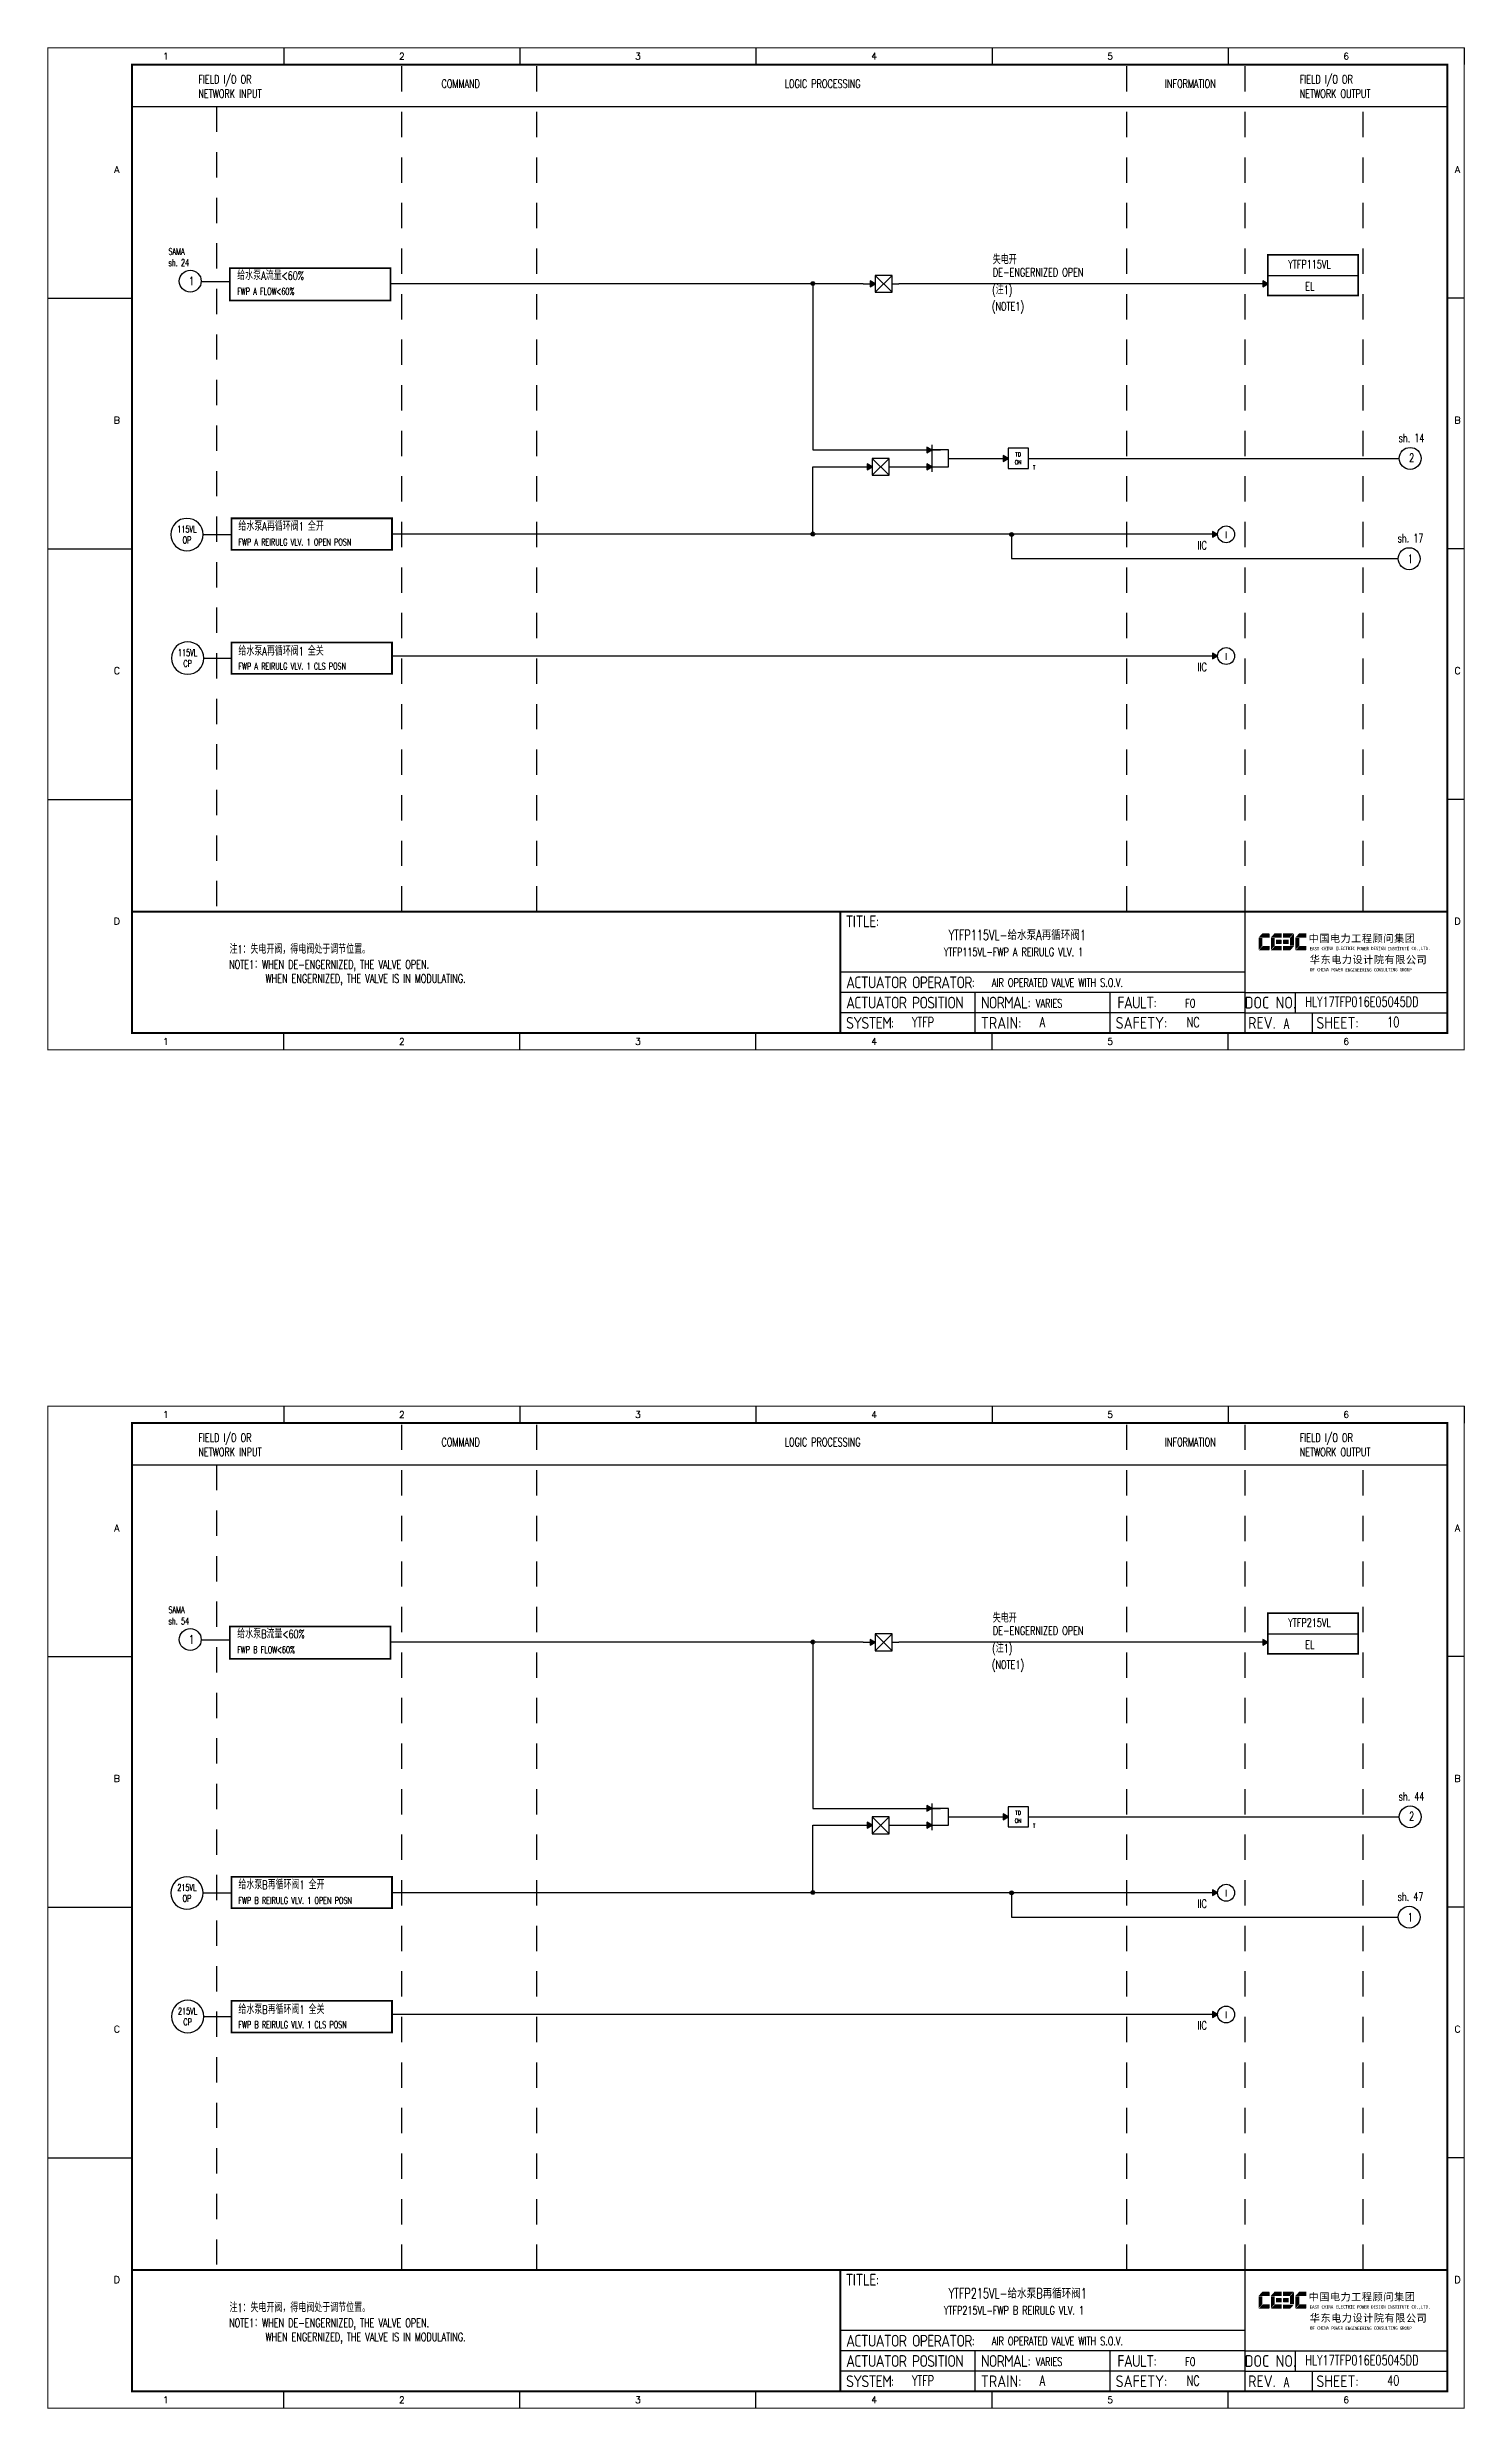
# Model space of a CAD drawing. Header units: millimetres. Extents: x 38833 to 52469, y 29493 to 32647.
# Drawn here: x 41598 to 42018, y 30242 to 30942 of the extents above; entities that cross this region are included whole.
import ezdxf
from ezdxf.enums import TextEntityAlignment as Align

# ---------------------------------------------------------------- set-up
doc = ezdxf.new("R2010")
doc.units = ezdxf.units.MM
doc.linetypes.add('DASHED', pattern=[0.75, 0.5, -0.25])
doc.linetypes.add('JIS_02_0.7', pattern=[1.35, 0.75, -0.6])
for name, color, linetype in [('BLOCK', 7, 'Continuous'), ('BORDER', 1, 'Continuous'), ('INSTRUMENT', 4, 'Continuous'), ('MLINE', 6, 'Continuous'), ('TITLE', 1, 'Continuous'), ('TK', 7, 'Continuous'), ('图框_外框线', 7, 'Continuous'), ('图框_标题栏文字', 6, 'Continuous')]:
    doc.layers.add(name, color=color, linetype=linetype)
doc.styles.add('DANIEL', font='COMPLEX', dxfattribs={"width": 0.7, "bigfont": 'GVFS'})
doc.styles.add('ecepdi', font='simhei.ttf', dxfattribs={"width": 0.9})
doc.styles.get("Standard").update_dxf_attribs({"font": 'romans.shx', "width": 0.7, "bigfont": 'hztxta.shx'})
doc.styles.add('工程字', font='gbenor.shx', dxfattribs={"bigfont": 'gbcbig.shx'})

# ---------------------------------------------------------------- blocks, each defined once
blk = doc.blocks.new('INS00')
at = {"layer": 'INSTRUMENT', "color": 0}
blk.add_lwpolyline([(6, 0, 1), (-6, 0, 1)], format="xyb", close=True, dxfattribs=at)
at = {"layer": 'INSTRUMENT', "flags": 1}
for tag, p in [('INSNAM', (0, 9)), ('INSDGN', (0, -9)), ('INSSUP', (0, -15)), ('INSTYP', (0, -12)), ('INSMAN', (0, -18)), ('INSREM', (0, -21))]:
    blk.add_attdef(tag, text='', height=3, dxfattribs=at).set_placement(p, align=Align.TOP_CENTER)
at = {"layer": 'INSTRUMENT', "width": 0.7}
for tag, p in [('INSIDE', (0, 2)), ('INSSYS', (0, -2))]:
    blk.add_attdef(tag, text='', height=2.5, dxfattribs=at).set_placement(p, align=Align.MIDDLE)
for tag, p in [('INSHH', (6, 3.5)), ('INSL', (6, -3)), ('INSLL', (6, -6))]:
    blk.add_attdef(tag, p, '', height=2.5, dxfattribs=at)
at = {"layer": 'INSTRUMENT', "linetype": 'DASHED', "width": 0.7}
blk.add_attdef('INSH', (6, 0.5), '', height=2.5, dxfattribs=at)
blk = doc.blocks.new('TD ON')
at = {"layer": 'BORDER'}
blk.add_hatch(color=256, dxfattribs=at).paths.add_polyline_path([(2178.99, 3763.24), (2177.49, 3764.11), (2177.49, 3762.37)])
for p, q in [((2176.99, 3763.24), (2178.99, 3763.24)), ((2184.99, 3763.24), (2186.99, 3763.24))]:
    blk.add_line(p, q, dxfattribs=at)
for points in [[(2184.99, 3766.24), (2178.99, 3766.24), (2178.99, 3760.24), (2184.99, 3760.24)], [(2178.99, 3763.24), (2177.49, 3764.11), (2177.49, 3762.37)]]:
    blk.add_lwpolyline(points, close=True, dxfattribs=at)
at = {"layer": 'BORDER', "style": 'DANIEL', "width": 0.8}
for s, p in [('ON', (2181.94, 3762.09)), ('TD', (2181.94, 3764.43))]:
    blk.add_text(s, height=1.2, dxfattribs=at).set_placement(p, align=Align.MIDDLE)
blk = doc.blocks.new('A$C1E0003F3')
h = blk.add_hatch(color=152)
edge = h.paths.add_edge_path()
edge.add_ellipse((5.15, 4.41), major_axis=(0, 0.211), ratio=0.769231, start_angle=-90, end_angle=0)
edge.add_line((5.15, 4.62), (3.22, 4.62))
edge.add_line((3.22, 4.62), (2.09, 3.35))
edge.add_line((2.09, 3.35), (5.32, 3.35))
edge.add_line((5.32, 3.35), (5.32, 4.41))
h.paths.add_polyline_path([(3.22, 3.23), (2.09, 3.23), (2.09, -0.36), (3.22, 0.91)])
edge = h.paths.add_edge_path()
edge.add_line((5.32, 0.81), (3.27, 0.81))
edge.add_line((3.27, 0.81), (2.13, -0.46))
edge.add_line((2.13, -0.46), (5.15, -0.46))
edge.add_ellipse((5.15, -0.25), major_axis=(0, 0.211), ratio=0.769231, start_angle=180, end_angle=270)
edge.add_line((5.32, -0.25), (5.32, 0.81))
h = blk.add_hatch(color=152)
edge = h.paths.add_edge_path()
edge.add_ellipse((8.78, 4.41), major_axis=(0, 0.211), ratio=0.769231, start_angle=-90, end_angle=0)
edge.add_line((8.78, 4.62), (6.84, 4.62))
edge.add_line((6.84, 4.62), (5.71, 3.35))
edge.add_line((5.71, 3.35), (8.94, 3.35))
edge.add_line((8.94, 3.35), (8.94, 4.41))
h.paths.add_polyline_path([(6.84, 3.23), (5.71, 3.23), (5.71, -0.36), (6.84, 0.91)])
edge = h.paths.add_edge_path()
edge.add_ellipse((8.78, 2.49), major_axis=(0, 0.211), ratio=0.769231, start_angle=-90, end_angle=0)
edge.add_line((8.78, 2.7), (7.22, 2.7))
edge.add_line((7.22, 2.7), (7.22, 1.44))
edge.add_line((7.22, 1.44), (8.78, 1.44))
edge.add_ellipse((8.78, 1.65), major_axis=(0, 0.211), ratio=0.769231, start_angle=180, end_angle=270)
edge.add_line((8.94, 1.65), (8.94, 2.49))
edge = h.paths.add_edge_path()
edge.add_line((8.94, 0.81), (6.89, 0.81))
edge.add_line((6.89, 0.81), (5.75, -0.46))
edge.add_line((5.75, -0.46), (8.78, -0.46))
edge.add_ellipse((8.78, -0.25), major_axis=(0, 0.211), ratio=0.769231, start_angle=180, end_angle=270)
edge.add_line((8.94, -0.25), (8.94, 0.81))
h = blk.add_hatch(color=1)
edge = h.paths.add_edge_path()
edge.add_line((12.48, 4.62), (9.46, 4.62))
edge.add_ellipse((9.46, 4.41), major_axis=(0, 0.211), ratio=0.769231, start_angle=0, end_angle=90)
edge.add_line((9.3, 4.41), (9.3, 3.35))
edge.add_line((9.3, 3.35), (11.35, 3.35))
edge.add_line((11.35, 3.35), (12.48, 4.62))
h.paths.add_polyline_path([(12.57, 4.56), (11.38, 3.23), (11.38, 0.93), (12.57, 0.93)])
edge = h.paths.add_edge_path()
edge.add_line((11.03, 2.7), (9.46, 2.7))
edge.add_ellipse((9.46, 2.49), major_axis=(0, 0.211), ratio=0.769231, start_angle=0, end_angle=90)
edge.add_line((9.3, 2.49), (9.3, 1.65))
edge.add_ellipse((9.46, 1.65), major_axis=(0, 0.211), ratio=0.769231, start_angle=90, end_angle=180)
edge.add_line((9.46, 1.44), (11.03, 1.44))
edge.add_line((11.03, 1.44), (11.03, 2.7))
h = blk.add_hatch(color=1)
edge = h.paths.add_edge_path()
edge.add_line((12.58, 0.79), (9.3, 0.79))
edge.add_line((9.3, 0.79), (9.3, -0.27))
edge.add_ellipse((9.46, -0.27), major_axis=(0, 0.211), ratio=0.769231, start_angle=90, end_angle=180)
edge.add_line((9.46, -0.48), (11.43, -0.48))
edge.add_line((11.43, -0.48), (12.58, 0.79))
h = blk.add_hatch(color=152)
edge = h.paths.add_edge_path()
edge.add_ellipse((16.11, 4.41), major_axis=(0, 0.211), ratio=0.769231, start_angle=-90, end_angle=0)
edge.add_line((16.11, 4.62), (14.14, 4.62))
edge.add_line((14.14, 4.62), (13, 3.35))
edge.add_line((13, 3.35), (16.27, 3.35))
edge.add_line((16.27, 3.35), (16.27, 4.41))
h.paths.add_polyline_path([(14.14, 3.23), (13, 3.23), (13, -0.36), (14.14, 0.91)])
edge = h.paths.add_edge_path()
edge.add_line((16.27, 0.81), (14.18, 0.81))
edge.add_line((14.18, 0.81), (13.04, -0.46))
edge.add_line((13.04, -0.46), (16.03, -0.46))
edge.add_ellipse((16.03, -0.15), major_axis=(0, 0.316), ratio=0.769231, start_angle=180, end_angle=270)
edge.add_line((16.27, -0.15), (16.27, 0.81))
at = {"layer": 'TITLE', "color": 7, "style": 'ecepdi'}
for s, p in [('中', (16.92, 1.94)), ('国', (20.09, 2)), ('电', (23.25, 1.99)), ('力', (26.39, 1.96)), ('工', (29.53, 1.95)), ('程', (32.71, 1.98)), ('顾', (35.9, 1.98)), ('问', (39.09, 1.94)), ('集', (42.26, 1.98)), ('团', (45.42, 2.01)), ('华', (17.24, -4.31)), ('东', (20.45, -4.29)), ('电', (23.62, -4.35)), ('力', (26.75, -4.32)), ('设', (29.92, -4.3)), ('计', (33.05, -4.31)), ('院', (36.26, -4.29)), ('有', (39.41, -4.29)), ('限', (42.57, -4.32)), ('公', (45.78, -4.38)), ('司', (48.91, -4.35))]:
    blk.add_text(s, height=2.2, dxfattribs=at).set_placement(p)
at = {"layer": 'TITLE', "color": 7, "style": 'ecepdi', "width": 0.975}
for s, p in [('E', (17.58, 0.02)), ('A', (18.29, 0.03)), ('S', (19, 0.03)), ('T', (19.7, 0.03)), ('C', (21.1, 0.09)), ('H', (21.77, 0.09)), ('I', (22.46, 0.09)), ('N', (23.17, 0.1)), ('A', (23.86, 0.1)), ('E', (25.35, 0.09)), ('L', (26.05, 0.11)), ('E', (26.76, 0.1)), ('C', (27.46, 0.12)), ('T', (28.18, 0.11)), ('R', (28.87, 0.1)), ('I', (29.57, 0.11)), ('C', (30.28, 0.1)), ('P', (31.64, 0.09)), ('O', (32.32, 0.08)), ('W', (33.03, 0.08)), ('E', (33.72, 0.08)), ('R', (34.42, 0.09)), ('D', (35.81, 0.1)), ('E', (36.52, 0.1)), ('S', (37.2, 0.1)), ('I', (37.91, 0.09)), ('G', (38.68, 0.11)), ('N', (39.38, 0.09)), ('I', (40.72, 0.07)), ('N', (41.43, 0.08)), ('S', (42.14, 0.08)), ('T', (42.83, 0.08)), ('I', (43.52, 0.09)), ('T', (44.22, 0.07)), ('U', (44.93, 0.07)), ('T', (45.63, 0.08)), ('E', (46.34, 0.09)), ('C', (47.76, 0.11)), ('O', (48.48, 0.1)), ('L', (50.56, 0.1)), ('T', (51.27, 0.1)), ('D', (51.96, 0.1)), ('O', (17.67, -6.18)), ('OF', (18.01, -6.2)), ('F', (18.37, -6.2)), ('C', (19.8, -6.19)), ('H', (20.47, -6.19)), ('I', (21.15, -6.19)), ('N', (21.87, -6.18)), ('A', (22.56, -6.18)), ('P', (23.98, -6.2)), ('O', (24.66, -6.21)), ('W', (25.36, -6.21)), ('E', (26.06, -6.21)), ('R', (26.75, -6.2)), ('E', (28.19, -6.24)), ('N', (28.91, -6.27)), ('G', (29.62, -6.26)), ('I', (30.32, -6.27)), ('N', (31.02, -6.27)), ('E', (31.7, -6.28)), ('E', (32.41, -6.27)), ('R', (33.1, -6.24)), ('I', (33.81, -6.24)), ('N', (34.51, -6.26)), ('G', (35.2, -6.24)), ('C', (36.61, -6.19)), ('O', (37.3, -6.21)), ('N', (38, -6.2)), ('S', (38.71, -6.21)), ('U', (39.41, -6.18)), ('L', (40.11, -6.18)), ('T', (40.81, -6.19)), ('I', (41.51, -6.21)), ('N', (42.2, -6.21)), ('G', (42.91, -6.17)), ('G', (44.29, -6.2)), ('R', (45, -6.21)), ('O', (45.69, -6.22)), ('U', (46.39, -6.2)), ('P', (47.1, -6.23)), ('.', (49.23, 0.1)), (',', (49.87, 0.1)), ('.', (52.72, 0.11))]:
    blk.add_text(s, height=1, dxfattribs=at).set_placement(p, align=Align.MIDDLE_CENTER)
blk = doc.blocks.new('A$C613255F0')
for p, q in [((70, 297), (70, 292)), ((140, 297), (140, 292)), ((210, 297), (210, 292)), ((280, 297), (280, 292)), ((350, 297), (350, 292)), ((420, 297), (420, 292)), ((0, 222.75), (25, 222.75)), ((420, 222.75), (415, 222.75)), ((0, 148.5), (25, 148.5)), ((420, 148.5), (415, 148.5)), ((0, 74.25), (25, 74.25)), ((420, 74.25), (415, 74.25)), ((70, 0), (70, 5)), ((140, 0), (140, 5)), ((210, 0), (210, 5)), ((280, 0), (280, 5)), ((350, 0), (350, 5))]:
    blk.add_line(p, q)
at = {"layer": 'MLINE', "linetype": 'JIS_02_0.7', "ltscale": 10}
for p, q in [((105, 41), (105, 292)), ((145, 41), (145, 292)), ((320, 41), (320, 292)), ((355, 41), (355, 292)), ((50, 279.56), (50, 41)), ((390, 41), (390, 279.56))]:
    blk.add_line(p, q, dxfattribs=at)
at = {"layer": 'MLINE'}
blk.add_line((25, 279.56), (415, 279.56), dxfattribs=at)
at = {"layer": '图框_外框线'}
for p, q in [((355, 5), (355, 41)), ((355, 23), (235, 23)), ((355, 17), (235, 17)), ((275, 11), (275, 17)), ((315, 11), (315, 17)), ((355, 17), (415, 17)), ((370, 11), (370, 17)), ((355, 11), (235, 11)), ((355, 11), (235, 11)), ((275, 5), (275, 11)), ((315, 5), (315, 11)), ((355, 11), (415, 11)), ((375, 5), (375, 11))]:
    blk.add_line(p, q, dxfattribs=at)
for points, const_width in [([(0, 0), (420, 0), (420, 297), (0, 297)], 0.3), ([(25, 5), (415, 5), (415, 292), (25, 292)], 0.6)]:
    blk.add_lwpolyline(points, close=True, dxfattribs=dict(at, const_width=const_width))
at = {"layer": '图框_外框线', "const_width": 0.6}
blk.add_lwpolyline([(235, 41), (25, 41)], dxfattribs=at)
at = {"layer": '图框_外框线'}
blk.add_lwpolyline([(415, 41, 0.6, 0.6, 0), (235, 41, 0.6, 0.6, 0), (235, 5, 0, 0, 0)], format="xyseb", dxfattribs=at)
blk.add_blockref('A$C1E0003F3', (356.94, 29.95))
at = {"layer": 'MLINE', "char_height": 2.5, "width": 31.8959, "attachment_point": 1}
for s, insert in [('FIELD I/O OR', (44.67, 288.89)), ('COMMAND', (116.74, 287.58)), ('LOGIC PROCESSING', (218.52, 287.58)), ('INFORMATION', (331.25, 287.58)), ('FIELD I/O OR', (371.22, 288.89)), ('NETWORK INPUT', (44.67, 284.64)), ('NETWORK OUTPUT', (371.22, 284.64))]:
    blk.add_mtext(s, dxfattribs=dict(at, insert=insert))
at = {"layer": 'TK', "color": 3}
for s, p in [('1', (35, 294.5)), ('2', (105, 294.5)), ('3', (175, 294.5)), ('4', (245, 294.5)), ('5', (315, 294.5)), ('6', (385, 294.5)), ('1', (35, 2.5)), ('2', (105, 2.5)), ('3', (175, 2.5)), ('4', (245, 2.5)), ('5', (315, 2.5)), ('6', (385, 2.5))]:
    blk.add_text(s, height=2, dxfattribs=at).set_placement(p, align=Align.MIDDLE)
for s, p in [('A', (20.5, 259.88)), ('A', (418, 259.88)), ('B', (20.5, 185.62)), ('B', (418, 185.62)), ('C', (20.5, 111.38)), ('C', (418, 111.38)), ('D', (20.5, 37.12)), ('D', (418, 37.12))]:
    blk.add_text(s, height=2, dxfattribs=at).set_placement(p, align=Align.CENTER)
at = {"layer": '图框_标题栏文字', "char_height": 3.5, "style": '工程字'}
for s, insert, width, attachment_point in [('{\\T0.9; TITLE:}', (234.86, 38.09), 14.2249, 4), ('{\\T0.9; ACTUATOR OPERATOR:}', (235, 20), 40, 4), ('{\\T0.9; ACTUATOR POSITION}', (235, 14), 45, 4), ('{\\T0.9; NORMAL:}', (275, 14), 18.2557, 4), ('{\\T0.9; FAULT:}', (315.44, 14), 15, 4), ('DOC NO.', (362.5, 14), 15, 5), ('{\\T0.9; SYSTEM:}', (235, 8), 17.9526, 4), ('{\\T0.9; }TRAIN: ', (275, 8), 17.6638, 4), ('SAFETY:', (324.3, 8), 22.3993, 5), ('REV.', (360, 8), 10, 5), ('SHEET:', (382.42, 8), 20, 5)]:
    blk.add_mtext(s, dxfattribs=dict(at, insert=insert, width=width, attachment_point=attachment_point))

msp = doc.modelspace()

# ---------------------------------------------------------------- hatches: boundary and pattern name
h = msp.add_hatch(color=256)
edge = h.paths.add_edge_path()
edge.add_arc((41824.72, 30871.76), 0.55, 0, 360)
for points in [[(41959.63, 30871.68), (41958.13, 30872.54), (41958.13, 30870.81)], [(41944.71, 30797.44), (41943.21, 30798.31), (41943.21, 30796.58)], [(41944.71, 30761.37), (41943.21, 30762.23), (41943.21, 30760.5)], [(41959.63, 30469.08), (41958.13, 30469.94), (41958.13, 30468.21)], [(41944.71, 30394.84), (41943.21, 30395.71), (41943.21, 30393.98)], [(41944.71, 30358.77), (41943.21, 30359.63), (41943.21, 30357.9)]]:
    msp.add_hatch(color=256).paths.add_polyline_path(points)
h = msp.add_hatch(color=256)
edge = h.paths.add_edge_path()
edge.add_arc((41824.72, 30797.53), 0.55, 0, 360)
h = msp.add_hatch(color=256)
edge = h.paths.add_edge_path()
edge.add_arc((41883.63, 30797.41), 0.55, 0, 360)
h = msp.add_hatch(color=256)
edge = h.paths.add_edge_path()
edge.add_arc((41824.72, 30469.16), 0.55, 0, 360)
h = msp.add_hatch(color=256)
edge = h.paths.add_edge_path()
edge.add_arc((41824.72, 30394.93), 0.55, 0, 360)
h = msp.add_hatch(color=256)
edge = h.paths.add_edge_path()
edge.add_arc((41883.63, 30394.81), 0.55, 0, 360)
at = {"layer": 'BORDER'}
for points in [[(41843.2, 30871.68), (41841.7, 30872.54), (41841.7, 30870.81)], [(41842.28, 30817.44), (41840.78, 30818.31), (41840.78, 30816.58)], [(41859.95, 30822.44), (41858.45, 30823.31), (41858.45, 30821.58)], [(41859.95, 30817.44), (41858.45, 30818.31), (41858.45, 30816.58)], [(41843.2, 30469.08), (41841.7, 30469.94), (41841.7, 30468.21)], [(41859.95, 30419.84), (41858.45, 30420.71), (41858.45, 30418.98)], [(41842.28, 30414.84), (41840.78, 30415.71), (41840.78, 30413.98)], [(41859.95, 30414.84), (41858.45, 30415.71), (41858.45, 30413.98)]]:
    msp.add_hatch(color=256, dxfattribs=at).paths.add_polyline_path(points)

# ---------------------------------------------------------------- linework, layer by layer
for p, q in [((41959.63, 30874.2), (41986.41, 30874.2)), ((41959.63, 30874.2), (41986.41, 30874.2)), ((41651.84, 30872.26), (41643.33, 30872.26)), ((41699.46, 30866.73), (41651.84, 30866.73)), ((41785.97, 30871.68), (41699.46, 30871.68)), ((41839.61, 30871.68), (41785.97, 30871.68)), ((41824.72, 30871.68), (41824.72, 30822.44)), ((41959.63, 30871.68), (41850.2, 30871.68)), ((41959.63, 30868.26), (41986.41, 30868.26)), ((41959.63, 30868.26), (41986.41, 30868.26)), ((41959.63, 30868.26), (41986.41, 30868.26)), ((41824.72, 30822.44), (41862.49, 30822.44)), ((41824.72, 30797.44), (41824.72, 30817.44)), ((41824.72, 30817.44), (41842.28, 30817.44)), ((41849.28, 30817.44), (41862.63, 30817.44)), ((41866.95, 30819.94), (41882.62, 30819.94)), ((41890.62, 30819.94), (41998.55, 30819.94)), ((41643.92, 30797.37), (41652.29, 30797.37)), ((41652.29, 30802.18), (41699.91, 30802.18)), ((41652.29, 30792.84), (41652.29, 30802.18)), ((41944.71, 30797.44), (41699.84, 30797.44)), ((41699.91, 30792.84), (41699.91, 30802.18)), ((41883.63, 30797.6), (41883.63, 30790.24)), ((41699.91, 30792.84), (41652.29, 30792.84)), ((41883.63, 30790.24), (41998.25, 30790.24)), ((41644.12, 30760.76), (41652.29, 30760.76)), ((41652.29, 30765.39), (41699.91, 30765.39)), ((41652.29, 30756.05), (41652.29, 30765.39)), ((41699.91, 30756.05), (41699.91, 30765.39)), ((41944.71, 30761.37), (41699.91, 30761.37)), ((41699.91, 30756.05), (41652.29, 30756.05)), ((41651.84, 30469.66), (41643.33, 30469.66)), ((41785.97, 30469.08), (41699.46, 30469.08)), ((41839.61, 30469.08), (41785.97, 30469.08)), ((41824.72, 30469.08), (41824.72, 30419.84)), ((41959.63, 30469.08), (41850.2, 30469.08)), ((41959.63, 30471.6), (41986.41, 30471.6)), ((41959.63, 30471.6), (41986.41, 30471.6)), ((41699.46, 30464.13), (41651.84, 30464.13)), ((41959.63, 30465.66), (41986.41, 30465.66)), ((41959.63, 30465.66), (41986.41, 30465.66)), ((41959.63, 30465.66), (41986.41, 30465.66)), ((41824.72, 30419.84), (41862.49, 30419.84)), ((41824.72, 30394.84), (41824.72, 30414.84)), ((41824.72, 30414.84), (41842.28, 30414.84)), ((41849.28, 30414.84), (41862.63, 30414.84)), ((41866.95, 30417.34), (41882.62, 30417.34)), ((41890.62, 30417.34), (41998.55, 30417.34)), ((41652.29, 30399.59), (41699.91, 30399.59)), ((41652.29, 30390.24), (41652.29, 30399.59)), ((41699.91, 30390.24), (41699.91, 30399.59)), ((41643.92, 30394.77), (41652.29, 30394.77)), ((41699.91, 30390.24), (41652.29, 30390.24)), ((41944.71, 30394.84), (41699.84, 30394.84)), ((41883.63, 30395), (41883.63, 30387.65)), ((41883.63, 30387.65), (41998.25, 30387.65)), ((41652.29, 30362.79), (41699.91, 30362.79)), ((41652.29, 30353.45), (41652.29, 30362.79)), ((41699.91, 30353.45), (41699.91, 30362.79)), ((41644.12, 30358.16), (41652.29, 30358.16)), ((41944.71, 30358.77), (41699.91, 30358.77)), ((41699.91, 30353.45), (41652.29, 30353.45))]:
    msp.add_line(p, q)
at = {"const_width": 0.5}
for points in [[(41959.63, 30880.32), (41986.41, 30880.32), (41986.41, 30868.26), (41959.63, 30868.26), (41959.63, 30880.32)], [(41651.84, 30876.31), (41699.46, 30876.31), (41699.46, 30866.73), (41651.84, 30866.73), (41651.84, 30876.31)], [(41652.29, 30802.18), (41699.91, 30802.18), (41699.91, 30792.84), (41652.29, 30792.84), (41652.29, 30802.18)], [(41652.29, 30765.39), (41699.91, 30765.39), (41699.91, 30756.05), (41652.29, 30756.05), (41652.29, 30765.39)], [(41651.84, 30473.71), (41699.46, 30473.71), (41699.46, 30464.13), (41651.84, 30464.13), (41651.84, 30473.71)], [(41959.63, 30477.72), (41986.41, 30477.72), (41986.41, 30465.66), (41959.63, 30465.66), (41959.63, 30477.72)], [(41652.29, 30399.59), (41699.91, 30399.59), (41699.91, 30390.24), (41652.29, 30390.24), (41652.29, 30399.59)], [(41652.29, 30362.79), (41699.91, 30362.79), (41699.91, 30353.45), (41652.29, 30353.45), (41652.29, 30362.79)]]:
    msp.add_lwpolyline(points, dxfattribs=at)
for points in [[(41959.63, 30868.26), (41959.63, 30880.32), (41986.41, 30880.32), (41986.41, 30868.26)], [(41959.63, 30868.26), (41959.63, 30880.32), (41986.41, 30880.32), (41986.41, 30868.26)], [(41959.63, 30465.66), (41959.63, 30477.72), (41986.41, 30477.72), (41986.41, 30465.66)], [(41959.63, 30465.66), (41959.63, 30477.72), (41986.41, 30477.72), (41986.41, 30465.66)]]:
    msp.add_lwpolyline(points)
for points in [[(41959.63, 30871.68), (41958.13, 30872.54), (41958.13, 30870.81)], [(41944.71, 30797.44), (41943.21, 30798.31), (41943.21, 30796.58)], [(41944.71, 30761.37), (41943.21, 30762.23), (41943.21, 30760.5)], [(41959.63, 30469.08), (41958.13, 30469.94), (41958.13, 30468.21)], [(41944.71, 30394.84), (41943.21, 30395.71), (41943.21, 30393.98)], [(41944.71, 30358.77), (41943.21, 30359.63), (41943.21, 30357.9)]]:
    msp.add_lwpolyline(points, close=True)
for centre, radius in [((41640.09, 30872.47), 3.25), ((41824.72, 30871.76), 0.55), ((42001.8, 30819.94), 3.25), ((41824.72, 30797.53), 0.55), ((41883.63, 30797.41), 0.55), ((41947.21, 30797.44), 2.5), ((42001.5, 30790.21), 3.25), ((41947.21, 30761.37), 2.5), ((41640.09, 30469.88), 3.25), ((41824.72, 30469.16), 0.55), ((42001.8, 30417.34), 3.25), ((41947.21, 30394.84), 2.5), ((41824.72, 30394.93), 0.55), ((41883.63, 30394.81), 0.55), ((42001.5, 30387.61), 3.25), ((41947.21, 30358.77), 2.5)]:
    msp.add_circle(centre, radius)
at = {"layer": 'BORDER'}
for p, q in [((41843.2, 30874.18), (41848.2, 30869.18)), ((41848.2, 30874.18), (41843.2, 30869.18)), ((41839.61, 30871.68), (41843.2, 30871.68)), ((41848.2, 30871.68), (41850.2, 30871.68)), ((41859.95, 30823.94), (41859.95, 30815.94)), ((41838.69, 30817.44), (41842.28, 30817.44)), ((41842.28, 30819.94), (41847.28, 30814.94)), ((41847.28, 30819.94), (41842.28, 30814.94)), ((41847.28, 30817.44), (41849.28, 30817.44)), ((41856.36, 30822.44), (41859.95, 30822.44)), ((41856.36, 30817.44), (41859.95, 30817.44)), ((41864.95, 30819.94), (41866.95, 30819.94)), ((41839.61, 30469.08), (41843.2, 30469.08)), ((41843.2, 30471.58), (41848.2, 30466.58)), ((41848.2, 30471.58), (41843.2, 30466.58)), ((41848.2, 30469.08), (41850.2, 30469.08)), ((41856.36, 30419.84), (41859.95, 30419.84)), ((41859.95, 30421.34), (41859.95, 30413.34)), ((41838.69, 30414.84), (41842.28, 30414.84)), ((41842.28, 30417.34), (41847.28, 30412.34)), ((41847.28, 30417.34), (41842.28, 30412.34)), ((41847.28, 30414.84), (41849.28, 30414.84)), ((41856.36, 30414.84), (41859.95, 30414.84)), ((41864.95, 30417.34), (41866.95, 30417.34))]:
    msp.add_line(p, q, dxfattribs=at)
for points in [[(41848.2, 30874.18), (41843.2, 30874.18), (41843.2, 30869.18), (41848.2, 30869.18)], [(41843.2, 30871.68), (41841.7, 30872.54), (41841.7, 30870.81)], [(41842.28, 30817.44), (41840.78, 30818.31), (41840.78, 30816.58)], [(41847.28, 30819.94), (41842.28, 30819.94), (41842.28, 30814.94), (41847.28, 30814.94)], [(41859.95, 30822.44), (41858.45, 30823.31), (41858.45, 30821.58)], [(41859.95, 30817.44), (41858.45, 30818.31), (41858.45, 30816.58)], [(41864.95, 30822.44), (41859.95, 30822.44), (41859.95, 30817.44), (41864.95, 30817.44)], [(41843.2, 30469.08), (41841.7, 30469.94), (41841.7, 30468.21)], [(41848.2, 30471.58), (41843.2, 30471.58), (41843.2, 30466.58), (41848.2, 30466.58)], [(41859.95, 30419.84), (41858.45, 30420.71), (41858.45, 30418.98)], [(41864.95, 30419.84), (41859.95, 30419.84), (41859.95, 30414.84), (41864.95, 30414.84)], [(41842.28, 30414.84), (41840.78, 30415.71), (41840.78, 30413.98)], [(41847.28, 30417.34), (41842.28, 30417.34), (41842.28, 30412.34), (41847.28, 30412.34)], [(41859.95, 30414.84), (41858.45, 30415.71), (41858.45, 30413.98)]]:
    msp.add_lwpolyline(points, close=True, dxfattribs=at)

# ---------------------------------------------------------------- block references
for name, p in [('A$C613255F0', (41597.83, 30644.65)), ('TD ON', (39703.63, 27056.7)), ('A$C613255F0', (41597.83, 30242.06)), ('TD ON', (39703.63, 26654.1))]:
    msp.add_blockref(name, p)
at = {"layer": 'MLINE', "xscale": 0.7999999999992724, "yscale": 0.7999999999992724, "zscale": 0.7999999999992724}
for p, values in [((41639.12, 30797.37), {'INSIDE': '115VL', 'INSSYS': 'OP'}), ((41639.32, 30760.76), {'INSIDE': '115VL', 'INSSYS': 'CP'}), ((41639.12, 30394.77), {'INSIDE': '215VL', 'INSSYS': 'OP'}), ((41639.32, 30358.16), {'INSIDE': '215VL', 'INSSYS': 'CP'})]:
    msp.add_blockref('INS00', p, dxfattribs=at).add_auto_attribs(values)

# ---------------------------------------------------------------- texts
at = {"width": 0.7}
for p in [(41947.25, 30796.32), (41947.25, 30760.24), (41947.25, 30393.72), (41947.25, 30357.64)]:
    msp.add_text('I', height=2, dxfattribs=at).set_placement(p, align=Align.CENTER)
for s, height, p in [('YTFP115VL-给水泵A再循环阀1 ', 3, (41864.95, 30677.2)), ('YTFP115VL-FWP A REIRULG VLV. 1 ', 2.5, (41863.53, 30672.41)), ('YTFP215VL-给水泵B再循环阀1 ', 3, (41864.95, 30274.6)), ('YTFP215VL-FWP B REIRULG VLV. 1 ', 2.5, (41863.53, 30269.81))]:
    msp.add_text(s, height=height, dxfattribs=at).set_placement(p)
at = {"color": 4, "width": 73.0067, "attachment_point": 1}
for s, insert, char_height in [('SAMA \\Psh. 24', (41633.63, 30882.29), 2), ('sh. 14', (41998.36, 30827.26), 2.5), ('sh. 17', (41998.06, 30797.56), 2.5), ('SAMA \\Psh. 54', (41633.63, 30479.69), 2), ('sh. 44', (41998.36, 30424.66), 2.5), ('sh. 47', (41998.06, 30394.96), 2.5)]:
    msp.add_mtext(s, dxfattribs=dict(at, insert=insert, char_height=char_height))
at = {"attachment_point": 1}
for s, insert, char_height, width in [('失电开', (41878.04, 30880.04), 2.5, 73.0067), ('1', (41639.69, 30873.74), 2.5, 73.0067), ('给水泵A流量<60%', (41654.02, 30875.36), 2.5, 73.0067), ('DE-ENGERNIZED OPEN', (41878.07, 30876.36), 2.5, 73.0067), ('YTFP115VL', (41965.64, 30878.73), 2.5, 73.0067), ('FWP A FLOW<60%', (41654.02, 30870.47), 2, 73.0067), ('(NOTE1)', (41877.78, 30866.26), 2.5, 73.0067), ('(注1)', (41877.87, 30871.15), 2.5, 73.0067), ('EL', (41970.67, 30872.21), 2.5, 73.0067), ('2', (42001.47, 30821.4), 2.5, 73.0067), ('给水泵A再循环阀1 全开', (41654.37, 30801.03), 2.5, 73.0067), ('FWP A REIRULG VLV. 1 OPEN POSN', (41654.37, 30796.14), 2, 73.0067), ('IIC', (41938.71, 30795.44), 2.5, 4.5039), ('1', (42001.1, 30791.42), 2.5, 73.0067), ('给水泵A再循环阀1 全关', (41654.37, 30764.04), 2.5, 73.0067), ('FWP A REIRULG VLV. 1 CLS POSN', (41654.37, 30759.35), 2, 73.0067), ('IIC', (41938.71, 30759.37), 2.5, 4.5039), ('注1：失电开阀，得电阀处于调节位置。', (41651.74, 30675.67), 2.5, 73.0067), ('NOTE1：WHEN DE-ENGERNIZED, THE VALVE OPEN.\\P         WHEN ENGERNIZED, THE VALVE IS IN MODULATING.', (41651.62, 30671.21), 2.5, 89.7275), ('VARIES', (41890.85, 30659.69), 2.5, 73.0067), ('FO', (41935.12, 30659.7), 2.5, 73.0067), ('YTFP', (41854.08, 30654.34), 3, 8.5983), ('A', (41891.94, 30654.34), 3, 4.8474), ('NC', (41935.53, 30654.34), 3, 4.8474), ('A', (41964.31, 30653.9), 3, 8.5983), ('失电开', (41878.04, 30477.44), 2.5, 73.0067), ('DE-ENGERNIZED OPEN', (41878.07, 30473.76), 2.5, 73.0067), ('YTFP215VL', (41965.64, 30476.13), 2.5, 73.0067), ('1', (41639.69, 30471.14), 2.5, 73.0067), ('给水泵B流量<60%', (41654.02, 30472.76), 2.5, 73.0067), ('FWP B FLOW<60%', (41654.02, 30467.87), 2, 73.0067), ('(注1)', (41877.87, 30468.55), 2.5, 73.0067), ('EL', (41970.67, 30469.61), 2.5, 73.0067), ('(NOTE1)', (41877.78, 30463.66), 2.5, 73.0067), ('2', (42001.47, 30418.8), 2.5, 73.0067), ('给水泵B再循环阀1 全开', (41654.37, 30398.43), 2.5, 73.0067), ('FWP B REIRULG VLV. 1 OPEN POSN', (41654.37, 30393.55), 2, 73.0067), ('IIC', (41938.71, 30392.84), 2.5, 4.5039), ('1', (42001.1, 30388.82), 2.5, 73.0067), ('给水泵B再循环阀1 全关', (41654.37, 30361.44), 2.5, 73.0067), ('FWP B REIRULG VLV. 1 CLS POSN', (41654.37, 30356.75), 2, 73.0067), ('IIC', (41938.71, 30356.77), 2.5, 4.5039), ('注1：失电开阀，得电阀处于调节位置。', (41651.74, 30273.07), 2.5, 73.0067), ('NOTE1：WHEN DE-ENGERNIZED, THE VALVE OPEN.\\P         WHEN ENGERNIZED, THE VALVE IS IN MODULATING.', (41651.62, 30268.61), 2.5, 89.7275), ('VARIES', (41890.85, 30257.09), 2.5, 73.0067), ('FO', (41935.12, 30257.1), 2.5, 73.0067), ('YTFP', (41854.08, 30251.74), 3, 8.5983), ('A', (41891.94, 30251.74), 3, 4.8474), ('NC', (41935.53, 30251.74), 3, 4.8474), ('A', (41964.31, 30251.3), 3, 8.5983)]:
    msp.add_mtext(s, dxfattribs=dict(at, insert=insert, char_height=char_height, width=width))
at = {"width": 0.7}
for tag, p, s in [('HLY17TFP016E05045DD', (41970.7, 30657.41), ''), ('10', (41994.97, 30651.41), '1'), ('HLY17TFP016E05045DD', (41970.7, 30254.81), ''), ('40', (41994.97, 30248.81), '1')]:
    msp.add_attdef(tag, p, s, height=3, dxfattribs=at)
at = {"layer": 'BLOCK', "style": 'DANIEL', "width": 0.8}
for p in [(41890.29, 30817.27), (41890.29, 30414.67)]:
    msp.add_text('T', height=1.2, dxfattribs=at).set_placement(p, align=Align.MIDDLE)
at = {"layer": 'TITLE', "color": 0, "width": 0.7}
for p in [(41897.82, 30664.57), (41897.82, 30261.97)]:
    msp.add_text('AIR OPERATED VALVE WITH S.O.V. ', height=2.5, dxfattribs=at).set_placement(p, align=Align.MIDDLE)

doc.saveas('drawing.dxf')
